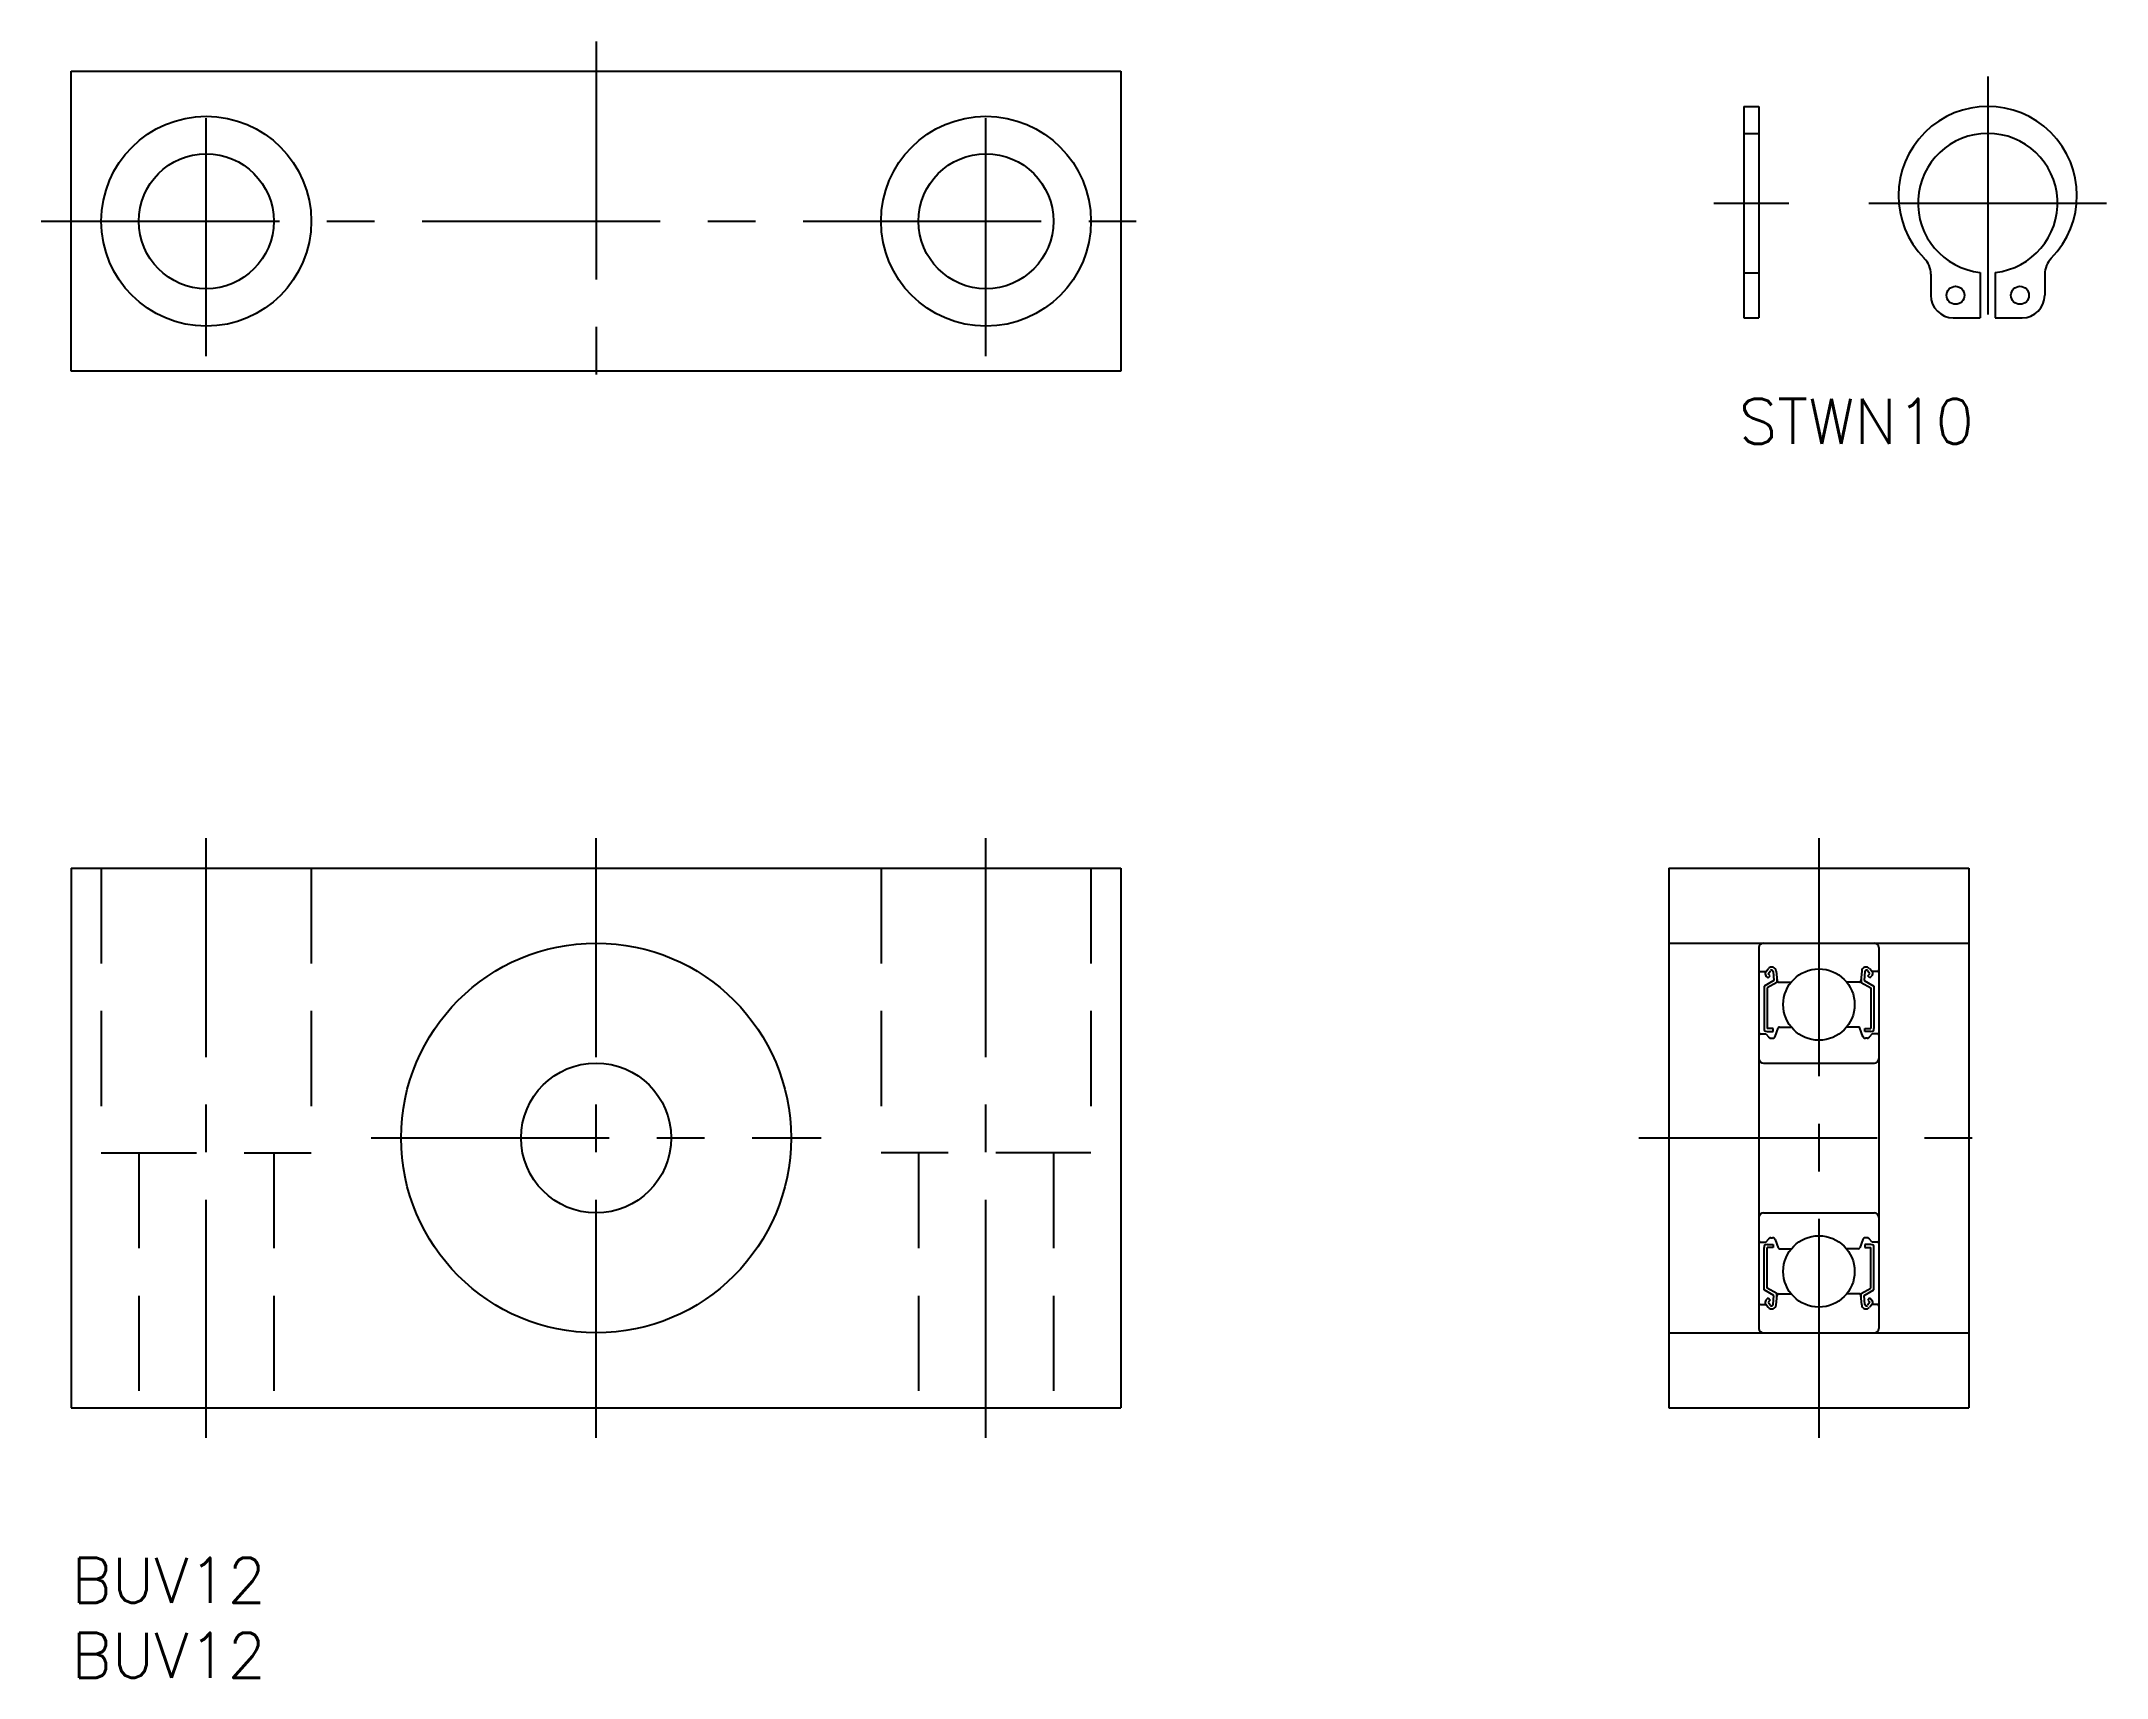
# Model space of a CAD drawing. Extents: x -2 to 136, y -8 to 101.
import ezdxf

# ---------------------------------------------------------------- set-up
doc = ezdxf.new("R2010")
doc.units = 0
doc.header["$LTSCALE"] = 0.5
doc.linetypes.add('CENTER', pattern=[50.8, 31.75, -6.35, 6.35, -6.35])
doc.linetypes.add('DASHED', pattern=[19.05, 12.7, -6.35])
for name, color, linetype in [('MSM_CENTER', 1, 'CENTER'), ('MSM_CONTINUOUS', 7, 'CONTINUOUS'), ('MSM_DASHED', 4, 'DASHED'), ('MSM_PART_NUMBER', 7, 'CONTINUOUS')]:
    doc.layers.add(name, color=color, linetype=linetype)
doc.styles.get("Standard").update_dxf_attribs({"font": 'txt.shx', "height": 3, "bigfont": 'bigfont.shx'})

# ---------------------------------------------------------------- blocks, each defined once
blk = doc.blocks.new('*U2')
at = {"layer": 'MSM_PART_NUMBER'}
blk.add_text('BUV12', height=3, dxfattribs=at).set_placement((0, -3))
blk = doc.blocks.new('*U3')
at = {"layer": 'MSM_PART_NUMBER'}
blk.add_text('BUV12', height=3, dxfattribs=at).set_placement((0, -8))
blk = doc.blocks.new('*U5')
at = {"layer": 'MSM_PART_NUMBER'}
blk.add_text('STWN10', height=3, dxfattribs=at).set_placement((111.21, 74.31))

msp = doc.modelspace()

# ---------------------------------------------------------------- linework, layer by layer
at = {"layer": 'MSM_CENTER'}
for p, q in [((35, 101.15), (35, 77.15)), ((9, 80.15), (9, 98.15)), ((61, 80.15), (61, 98.15)), ((127.81, 98.81), (127.81, 80.71)), ((109.55, 90.36), (114.55, 90.36)), ((119.88, 90.36), (135.74, 90.36)), ((-2, 89.15), (72, 89.15)), ((9, 8), (9, 48)), ((35, 8), (35, 48)), ((61, 8), (61, 48)), ((116.55, 48), (116.55, 8)), ((20, 28), (50, 28)), ((104.55, 28), (128.55, 28))]:
    msp.add_line(p, q, dxfattribs=at)
at = {"layer": 'MSM_CONTINUOUS'}
for p, q in [((0, 79.15), (0, 99.15)), ((0, 99.15), (70, 99.15)), ((70, 99.15), (70, 79.15)), ((111.55, 96.81), (111.55, 82.71)), ((111.55, 96.81), (112.55, 96.81)), ((112.55, 96.81), (112.55, 82.71)), ((124.01, 85.62), (124.01, 84.21)), ((127.31, 85.74), (127.31, 82.71)), ((128.31, 85.74), (128.31, 82.71)), ((131.61, 85.62), (131.61, 84.21)), ((127.31, 84.98), (127.31, 84.98)), ((127.31, 84.22), (127.31, 84.22)), ((111.55, 82.71), (112.55, 82.71)), ((125.51, 82.71), (127.31, 82.71)), ((128.31, 82.71), (130.11, 82.71)), ((70, 79.15), (0, 79.15)), ((0, 46), (70, 46)), ((0, 46), (0, 10)), ((70, 46), (70, 10)), ((106.55, 46), (106.55, 10)), ((106.55, 46), (126.55, 46)), ((126.55, 46), (126.55, 10)), ((106.55, 41), (126.55, 41)), ((112.55, 40.7), (112.55, 15.3)), ((120.55, 40.7), (120.55, 15.3)), ((112.65, 39.1), (113.01, 39.1)), ((113, 39.09), (113.17, 39.29)), ((113.16, 38.68), (113.01, 38.82)), ((113.16, 38.96), (113.33, 39.16)), ((113.3, 38.82), (113.16, 38.96)), ((113.16, 38.68), (113.3, 38.82)), ((113.5, 39.1), (113.54, 38.5)), ((113.7, 39.12), (113.76, 38.49)), ((113.74, 38.75), (113.74, 38.38)), ((119.41, 39.12), (119.35, 38.49)), ((119.37, 38.75), (119.37, 38.38)), ((119.61, 39.1), (119.57, 38.5)), ((119.95, 38.96), (119.78, 39.16)), ((119.81, 38.82), (119.95, 38.96)), ((119.95, 38.68), (119.81, 38.82)), ((120.11, 39.09), (119.94, 39.29)), ((119.95, 38.68), (120.09, 38.82)), ((120.45, 39.1), (120.09, 39.1)), ((113.54, 38.5), (112.89, 38.12)), ((112.89, 38.12), (112.89, 35.3)), ((113.74, 38.38), (113.09, 38.01)), ((113.09, 38.01), (113.09, 35.3)), ((113.86, 38.4), (114.7, 38.4)), ((119.25, 38.4), (118.4, 38.4)), ((119.37, 38.38), (120.02, 38.01)), ((119.57, 38.5), (120.22, 38.12)), ((120.02, 38.01), (120.02, 35.3)), ((120.22, 38.12), (120.22, 35.3)), ((112.65, 34.95), (113, 34.95)), ((113, 34.95), (113.2, 34.72)), ((113.49, 35.3), (113.09, 35.3)), ((113.09, 35.1), (113.49, 35.1)), ((113.35, 34.65), (113.45, 34.65)), ((113.49, 35.1), (113.49, 35.3)), ((113.63, 34.78), (113.83, 35.33)), ((113.93, 35.4), (114.7, 35.4)), ((119.18, 35.4), (118.4, 35.4)), ((119.48, 34.78), (119.27, 35.33)), ((119.62, 35.1), (119.62, 35.3)), ((119.62, 35.3), (120.02, 35.3)), ((120.02, 35.1), (119.62, 35.1)), ((119.76, 34.65), (119.66, 34.65)), ((120.1, 34.95), (119.91, 34.72)), ((120.45, 34.95), (120.1, 34.95)), ((112.85, 33), (120.25, 33)), ((112.85, 23), (120.25, 23)), ((112.65, 21.05), (113, 21.05)), ((112.89, 17.88), (112.89, 20.7)), ((113, 21.05), (113.2, 21.28)), ((113.09, 20.9), (113.49, 20.9)), ((113.09, 17.99), (113.09, 20.7)), ((113.49, 20.7), (113.09, 20.7)), ((113.35, 21.35), (113.45, 21.35)), ((113.49, 20.9), (113.49, 20.7)), ((113.63, 21.22), (113.83, 20.67)), ((119.48, 21.22), (119.27, 20.67)), ((119.62, 20.9), (119.62, 20.7)), ((120.02, 20.9), (119.62, 20.9)), ((119.62, 20.7), (120.02, 20.7)), ((119.76, 21.35), (119.66, 21.35)), ((120.1, 21.05), (119.91, 21.28)), ((120.02, 17.99), (120.02, 20.7)), ((120.45, 21.05), (120.1, 21.05)), ((120.22, 17.88), (120.22, 20.7)), ((113.93, 20.6), (114.7, 20.6)), ((119.18, 20.6), (118.4, 20.6)), ((113.74, 17.62), (113.09, 17.99)), ((119.37, 17.62), (120.02, 17.99)), ((112.65, 16.9), (113.01, 16.9)), ((113.54, 17.5), (112.89, 17.88)), ((113, 16.91), (113.17, 16.71)), ((113.16, 17.33), (113.01, 17.18)), ((113.16, 17.33), (113.3, 17.18)), ((113.3, 17.18), (113.16, 17.04)), ((113.16, 17.04), (113.33, 16.84)), ((113.5, 16.9), (113.54, 17.5)), ((113.7, 16.88), (113.76, 17.51)), ((113.74, 17.25), (113.74, 17.62)), ((113.86, 17.6), (114.7, 17.6)), ((119.25, 17.6), (118.4, 17.6)), ((119.41, 16.88), (119.35, 17.51)), ((119.37, 17.25), (119.37, 17.62)), ((119.57, 17.5), (120.22, 17.88)), ((119.61, 16.9), (119.57, 17.5)), ((119.95, 17.04), (119.78, 16.84)), ((119.95, 17.33), (119.81, 17.18)), ((119.81, 17.18), (119.95, 17.04)), ((120.11, 16.91), (119.94, 16.71)), ((119.95, 17.33), (120.09, 17.18)), ((120.45, 16.9), (120.09, 16.9)), ((106.55, 15), (126.55, 15)), ((0, 10), (70, 10)), ((106.55, 10), (126.55, 10))]:
    msp.add_line(p, q, dxfattribs=at)
for centre, radius in [((9, 89.15), 7), ((61, 89.15), 7), ((9, 89.15), 4.5), ((61, 89.15), 4.5), ((125.66, 84.21), 0.6), ((129.96, 84.21), 0.6), ((35, 28), 13), ((116.55, 36.9), 2.38), ((35, 28), 5), ((116.55, 19.1), 2.38)]:
    msp.add_circle(centre, radius, dxfattribs=at)
for centre, radius, start, end in [((127.81, 90.86), 5.95, 315.3497, 224.6503), ((127.81, 90.36), 4.65, 276.1728, 263.8272), ((122.51, 85.62), 1.5, 0, 44.6503), ((133.11, 85.62), 1.5, 135.3497, 180), ((125.51, 84.21), 1.5, 180, 270), ((130.11, 84.21), 1.5, 270, 0), ((112.85, 40.7), 0.3, 90, 180), ((120.25, 40.7), 0.3, 0, 90), ((112.65, 39.2), 0.1, 180, 270), ((113.16, 38.96), 0.2, 140.137, 225.002), ((113.4, 39.1), 0.3, 4.9354, 140.137), ((113.4, 39.1), 0.1, 3.1017, 139.9503), ((119.7, 39.1), 0.3, 39.863, 175.0646), ((119.71, 39.1), 0.1, 40.0497, 176.8983), ((119.95, 38.96), 0.2, 314.998, 39.863), ((120.45, 39.2), 0.1, 270, 0), ((113.86, 38.5), 0.1, 184.9354, 270), ((119.25, 38.5), 0.1, 270, 355.0646), ((112.65, 34.85), 0.1, 90, 180.8103), ((113.09, 35.3), 0.2, 180, 270), ((113.35, 34.85), 0.2, 219.9762, 270), ((113.45, 34.85), 0.2, 270, 339.9916), ((113.93, 35.3), 0.1, 90, 159.9916), ((119.18, 35.3), 0.1, 20.0084, 90), ((119.66, 34.85), 0.2, 200.0084, 270), ((119.76, 34.85), 0.2, 270, 320.0238), ((120.02, 35.3), 0.2, 270, 0), ((120.45, 34.85), 0.1, 359.1897, 90), ((112.85, 33.3), 0.3, 180, 270), ((120.25, 33.3), 0.3, 270, 0), ((112.85, 22.7), 0.3, 90, 180), ((120.25, 22.7), 0.3, 0, 90), ((112.65, 21.15), 0.1, 179.1897, 270), ((113.09, 20.7), 0.2, 90, 180), ((113.35, 21.15), 0.2, 90, 140.0238), ((113.45, 21.15), 0.2, 20.0084, 90), ((113.93, 20.7), 0.1, 200.0084, 270), ((119.18, 20.7), 0.1, 270, 339.9916), ((119.66, 21.15), 0.2, 90, 159.9916), ((119.76, 21.15), 0.2, 39.9762, 90), ((120.02, 20.7), 0.2, 0, 90), ((120.45, 21.15), 0.1, 270, 0.8103), ((112.65, 16.8), 0.1, 90, 180), ((113.16, 17.04), 0.2, 134.998, 219.863), ((113.4, 16.9), 0.3, 219.863, 355.0646), ((113.4, 16.9), 0.1, 220.0497, 356.8983), ((113.86, 17.5), 0.1, 90, 175.0646), ((119.25, 17.5), 0.1, 4.9354, 90), ((119.7, 16.9), 0.3, 184.9354, 320.137), ((119.71, 16.9), 0.1, 183.1017, 319.9503), ((119.95, 17.04), 0.2, 320.137, 45.002), ((120.45, 16.8), 0.1, 0, 90), ((112.85, 15.3), 0.3, 180, 270), ((120.25, 15.3), 0.3, 270, 0)]:
    msp.add_arc(centre, radius, start, end, dxfattribs=at)
at = {"layer": 'MSM_DASHED'}
for p, q in [((111.55, 95.01), (112.55, 95.01)), ((111.55, 85.71), (112.55, 85.71)), ((2, 46), (2, 27)), ((16, 46), (16, 27)), ((54, 46), (54, 27)), ((68, 46), (68, 27)), ((2, 27), (16, 27)), ((4.5, 27), (4.5, 10)), ((13.5, 27), (13.5, 10)), ((68, 27), (54, 27)), ((56.5, 27), (56.5, 10)), ((65.5, 27), (65.5, 10))]:
    msp.add_line(p, q, dxfattribs=at)

# ---------------------------------------------------------------- block references
at = {"layer": 'MSM_CONTINUOUS'}
for name in ['*U5', '*U2', '*U3']:
    msp.add_blockref(name, (0, 0), dxfattribs=at)

doc.saveas('drawing.dxf')
